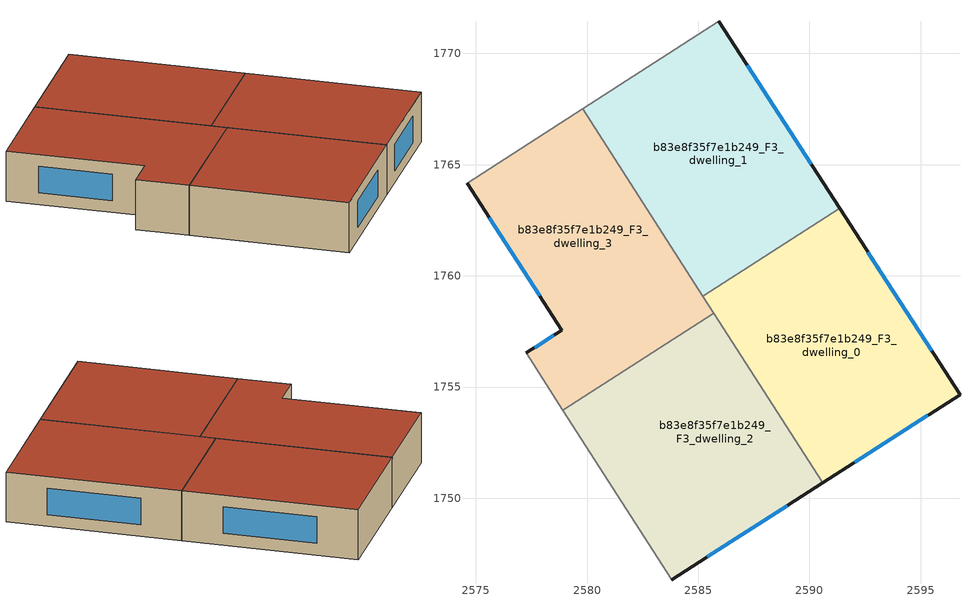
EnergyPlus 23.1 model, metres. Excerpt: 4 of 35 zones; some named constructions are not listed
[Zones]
b83e8f35f7e1b249_F3_dwelling_0
 floor adiabatic (EU_floor_Construction): 2591.36,1763.04 2596.77,1754.67 2590.59,1750.7 2585.21,1759.09 z9
 wall outside (EU_wall_Construction): 2590.59,1750.7 2596.77,1754.67 2591.36,1763.04 z9:12
 wall to b83e8f35f7e1b249_F3_dwelling_1 (EU_wall_Construction): 2591.36,1763.04 2585.21,1759.09 z9:12
 wall to b83e8f35f7e1b249_F3_dwelling_2 (EU_wall_Construction): 2585.7,1758.32 2590.59,1750.7 z9:12
 wall to b83e8f35f7e1b249_F3_dwelling_3 (EU_wall_Construction): 2585.21,1759.09 2585.7,1758.32 z9:12
 window (EU_Window_Construction): 2595.5,1756.63 2592.63,1761.07 / 2592.04,1751.63 2595.32,1753.73 z9.7:11.3
 roof outside (EU_roof_Construction): 2596.77,1754.67 2591.36,1763.04 2585.21,1759.09 2590.59,1750.7 z12
b83e8f35f7e1b249_F3_dwelling_1
 floor to b83e8f35f7e1b249_F2_dwelling_1 (EU_floor_Construction): 2585.93,1771.45 2591.36,1763.04 2585.89,1759.53 2580.48,1767.94 z9
 floor adiabatic (EU_floor_Construction): 2585.93,1771.45 2580.48,1767.94 2585.89,1759.53 2585.21,1759.09 2579.8,1767.5 z9
 wall outside (EU_wall_Construction): 2591.36,1763.04 2585.93,1771.45 z9:12
 wall adiabatic (EU_wall_Construction): 2585.93,1771.45 2579.8,1767.5 z9:12
 wall to b83e8f35f7e1b249_F3_dwelling_3 (EU_wall_Construction): 2579.8,1767.5 2585.21,1759.09 z9:12
 window (EU_Window_Construction): 2590.08,1765.01 2587.2,1769.47 z9.7:11.3
 roof outside (EU_roof_Construction): 2591.36,1763.04 2585.93,1771.45 2579.8,1767.5 2585.21,1759.09 z12
b83e8f35f7e1b249_F3_dwelling_2
 floor to b83e8f35f7e1b249_F2_dwelling_2 (EU_floor_Construction): 2585.7,1758.32 2590.59,1750.7 2585.81,1747.62 2580.91,1755.25 z9
 floor to b83e8f35f7e1b249_F2_dwelling_4 (EU_floor_Construction): 2582.44,1752.87 2585.81,1747.62 2583.81,1746.34 2580.44,1751.59 z9
 floor to b83e8f35f7e1b249_F2_dwelling_5 (EU_floor_Construction): 2580.91,1755.25 2582.44,1752.87 2580.44,1751.59 2578.91,1753.97 z9
 wall outside (EU_wall_Construction): 2583.81,1746.34 2590.59,1750.7 z9:12
 wall to b83e8f35f7e1b249_F3_dwelling_3 (EU_wall_Construction): 2585.7,1758.32 2578.91,1753.97 z9:12
 wall to b83e8f35f7e1b249_F3_dwelling_4 (EU_wall_Construction): 2578.91,1753.97 2583.81,1746.34 z9:12
 window (EU_Window_Construction): 2585.4,1747.36 2589,1749.68 z9.7:11.3
 roof outside (EU_roof_Construction): 2590.59,1750.7 2585.7,1758.32 2578.91,1753.97 2583.81,1746.34 z12
b83e8f35f7e1b249_F3_dwelling_3
 floor to b83e8f35f7e1b249_F2_dwelling_3 (EU_floor_Construction): 2579.8,1767.5 2585.2,1759.1 2580.41,1756.03 2579.27,1757.81 2577.27,1756.53 2578.87,1757.56 2574.6,1764.16 z9
 floor to b83e8f35f7e1b249_F2_dwelling_2 (EU_floor_Construction): 2585.2,1759.1 2585.7,1758.32 2580.91,1755.25 2580.41,1756.03 z9
 floor to b83e8f35f7e1b249_F2_dwelling_5 (EU_floor_Construction): 2579.27,1757.81 2580.91,1755.25 2578.91,1753.97 2577.27,1756.53 z9
 wall outside (EU_wall_Construction): 2574.6,1764.16 2578.87,1757.56 2577.27,1756.53 z9:12
 wall adiabatic (EU_wall_Construction): 2579.8,1767.5 2574.6,1764.16 z9:12
 wall to b83e8f35f7e1b249_F3_dwelling_4 (EU_wall_Construction): 2577.27,1756.53 2578.91,1753.97 z9:12
 window (EU_Window_Construction): 2575.61,1762.61 2577.87,1759.11 / 2578.49,1757.32 2577.64,1756.78 z9.7:11.3
 roof outside (EU_roof_Construction): 2585.7,1758.32 2579.8,1767.5 2574.6,1764.16 2578.87,1757.56 2577.27,1756.53 2578.91,1753.97 z12
[SCHEDULE:FILE] Column Number=1; Rows to Skip at Top=0; Number of Hours of Data=8760; Column Separator=Comma; Interpolate to Timestep=No; Minutes per Item=60; Adjust Schedule for Daylight Savings=Yes
Name | File
EU_Step8_GainSchedule_b83e8f35f7e1b249_F2_dwelling_4_f000 | ../../schedules/b83e8f35f7e1b249/b83e8f35f7e1b249_F2_dwelling_4_f000_gain.csv
EU_Step8_GainSchedule_b83e8f35f7e1b249_F2_dwelling_5_f000 | ../../schedules/b83e8f35f7e1b249/b83e8f35f7e1b249_F2_dwelling_5_f000_gain.csv
EU_Step8_GainSchedule_b83e8f35f7e1b249_F2_dwelling_6_f000 | ../../schedules/b83e8f35f7e1b249/b83e8f35f7e1b249_F2_dwelling_6_f000_gain.csv
EU_Step8_GainSchedule_b83e8f35f7e1b249_F2_dwelling_7_f000 | ../../schedules/b83e8f35f7e1b249/b83e8f35f7e1b249_F2_dwelling_7_f000_gain.csv
EU_Step8_GainSchedule_b83e8f35f7e1b249_F2_dwelling_8_f000 | ../../schedules/b83e8f35f7e1b249/b83e8f35f7e1b249_F2_dwelling_8_f000_gain.csv
